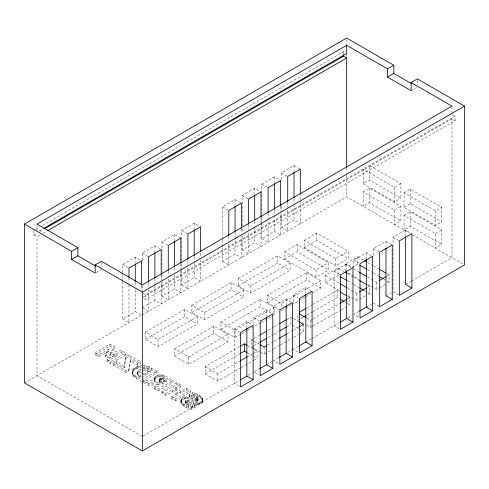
<?xml version="1.0" encoding="UTF-8"?>
<svg xmlns="http://www.w3.org/2000/svg" width="489" height="489" viewBox="0 0 489 489"><rect width="100%" height="100%" fill="white"/><g stroke="black" fill="none" stroke-linecap="round" stroke-linejoin="round"><path stroke-width="0.37" stroke-dasharray="2.44 1.83" d="M155.08 381.805L155.08 379.99L143.693 380.803L143.693 382.618L155.08 381.805C153.79 379.25 154.597 375.76 157.782 375.155C163.46 373.4 168.363 378.193 173.027 380.485L173.027 382.3L158.081 390.931L154.249 388.718L154.249 386.903L159.726 383.737L159.726 385.552L154.249 388.718M154.603 380.625L154.628 377.722M159.145 379.715L159.249 378.981C161.291 376.634 164.414 378.547 166.443 379.861L166.443 381.677L162.421 383.999L159.145 381.53L159.145 379.715L162.421 382.184L166.443 379.861M159.145 381.53L159.249 378.981M124.127 366.169L116.278 361.64L113.387 363.309L113.387 365.124L116.278 363.455L124.127 367.985L125.887 356.56L128.735 354.916L140.526 361.719L140.526 363.535L137.635 365.204L130.551 361.114L130.551 359.299L137.635 363.394L140.526 361.719M124.127 367.985L125.887 356.56M113.387 365.124L125.942 372.373L128.748 370.76L130.551 359.299M128.748 370.76L130.551 361.114M142.006 381.646C137.629 379.446 129.224 375.68 132.99 369.348C135.288 366.622 139.035 365.595 142.482 365.485M132.171 373.364L132.556 370.081M202.538 400.479C203.149 395.546 196.382 393.975 192.739 392.716L189.298 394.702L189.298 396.518L193.131 397.331L196.291 398.596L197.862 399.861L197.959 400.821C193.1 402.374 187.66 396.267 182.635 399.678C177.067 404.348 187.862 408.657 191.596 409.256L195.178 407.19L195.178 405.375L188.785 403.816L185.667 401.86L185.508 400.864C190.826 399.146 197.892 406.493 202.538 400.479L202.538 402.294C197.892 408.309 190.826 400.962 185.508 402.679L185.667 403.676L188.785 405.632L195.178 407.19M202.538 402.294L202.758 399.678M137.079 372.27L138.081 374.189L140.948 375.992L140.948 377.801L137.287 375.014C135.429 367.972 146.382 366.707 150.306 370.589L150.306 372.404L143.289 376.457M137.079 374.085L137.354 371.377M180.838 401.934C181.291 391.787 193.069 400.46 197.959 399.006L197.862 398.046L196.291 396.781L193.131 395.515L189.298 394.702M154.628 379.531C159.255 372.869 168.344 379.262 173.027 382.3M132.556 371.897C134.292 368.932 137.977 367.685 141.242 367.416M110.325 352.942L121.186 350.558L125.661 353.137L125.661 354.953L121.186 352.373L110.325 354.757L110.325 352.942L114.475 346.677L109.994 344.097L95.049 352.722L95.049 354.537L98.882 356.75L108.894 350.974L108.894 349.158L98.882 354.935L95.049 352.722M110.325 354.757L114.475 348.492L114.475 346.677M105.166 354.507L107.831 356.041L117.091 353.895L117.091 355.711L107.831 357.856L105.166 356.322L105.166 354.507L108.894 349.158M105.166 356.322L108.894 350.974M137.354 373.193L140.856 370.76L140.856 368.944M159.249 380.797C161.291 378.449 164.414 380.363 166.443 381.677L159.353 381.952L159.353 380.142M35.868 229.286L39.835 226.994M42.482 225.466L343.522 51.663L345.411 52.751M39.01 231.101L42.977 228.809M33.882 230.435L33.882 234.971L37.188 233.064M39.835 231.535L43.802 229.243M33.882 234.971L37.023 236.786L40.33 234.873M42.977 233.345L46.95 231.059M95.807 272.721L101.467 269.451M411.108 90.685L416.769 87.415M122.684 281.102L122.684 264.463L135.264 257.202L141.547 260.833M142.336 260.686L142.336 253.119L154.909 245.863L161.193 249.494M161.981 273.54L161.981 241.78L174.555 234.518L180.844 238.149M181.627 260.686L181.627 230.435L194.2 223.173L200.49 226.804M222.495 239.359L222.495 206.841L235.068 199.579L241.358 203.21M242.141 225.747L242.141 195.496L254.714 188.241L261.004 191.865M261.792 214.402L261.792 184.151L274.366 176.896L280.649 180.527M281.438 179.616L281.438 172.813L294.011 165.551L300.301 169.182M142.965 293.412L145.477 294.861L455.118 116.095L455.118 120.63L145.477 299.402L142.336 297.587M142.996 297.202L451.977 118.815L455.118 120.63M122.684 281.86L122.684 318.914L135.264 311.652L141.547 315.283L346.664 196.859L409.886 233.363M142.336 307.569L154.909 300.307L161.193 303.938L161.193 282.764M161.981 281.86L161.981 296.224L174.555 288.968L180.844 292.599L180.844 269.91M181.627 270.515L181.627 284.885L194.2 277.624L200.49 281.254L200.49 260.081M222.495 247.678L222.495 261.291L235.068 254.029L241.358 257.66L241.358 236.487M242.141 235.576L242.141 249.946L254.714 242.685L261.004 246.315L261.004 223.632M261.792 222.721L261.792 238.601L274.366 231.34L280.649 234.971L280.649 211.529M281.438 213.644L281.438 227.257L294.011 220.001L300.301 223.632L300.301 194.891M400.894 183.699L394.605 187.33L363.168 169.182L363.168 183.699L369.458 180.068L400.894 198.222L400.894 183.699L369.458 165.551L369.458 180.068M24.45 382.887L140.918 315.643M363.168 191.865L369.458 188.241L400.894 206.389L400.894 220.906L394.605 224.537L394.605 210.019L363.168 191.865L363.168 206.389L369.458 202.758L400.894 220.906M95.049 354.537L109.994 345.912L114.475 348.492M145.477 332.074L184.775 309.384L197.348 316.646L197.348 323.901L158.051 346.591L145.477 339.329L145.477 332.074L158.051 339.329L197.348 316.646M191.847 305.301L231.138 282.611L243.711 289.873L243.711 297.135L204.42 319.818L191.847 312.563L191.847 305.301L204.42 312.563L243.711 289.873M238.21 278.528L277.507 255.845L290.081 263.106L290.081 270.362L250.79 293.052L238.21 285.79L238.21 278.528L250.79 285.79L290.081 263.106M284.58 251.762L297.153 244.5L328.59 262.648L328.59 269.91L316.016 277.171L284.58 259.023L284.58 251.762L316.016 269.91L328.59 262.648M304.225 240.417L316.805 233.155L348.235 251.309L348.235 258.565L335.662 265.827L304.225 247.678L304.225 240.417L335.662 258.565L348.235 251.309M125.661 354.953L110.716 363.584L107.085 361.487L107.085 359.672L117.091 353.895M107.085 361.487L117.091 355.711M145.477 339.329L184.775 316.646L197.348 323.901M191.847 312.563L231.138 289.873L243.711 297.135M238.21 285.79L277.507 263.106L290.081 270.362M284.58 259.023L297.153 251.762L328.59 269.91M304.225 247.678L316.805 240.417L348.235 258.565M107.085 359.672L110.716 361.768L125.661 353.137M404.036 192.776L410.326 189.145L441.756 207.293L441.756 221.817L435.473 225.441L404.036 207.293L404.036 192.776L435.473 210.924L441.756 207.293M363.168 183.699L394.605 201.847L400.894 198.222M125.887 358.376L128.735 356.726L140.526 363.535M394.605 210.019L400.894 206.389M404.036 207.293L410.326 203.662L441.756 221.817M113.387 363.309L125.942 370.558L128.748 368.944M404.036 215.46L410.326 211.835L441.756 229.983L441.756 244.5L435.473 248.131L435.473 233.614L404.036 215.46L404.036 229.983L410.326 226.352L441.756 244.5M174.555 348.859L213.852 326.175L227.996 334.342L227.996 341.597L188.699 364.287L174.555 356.12L174.555 348.859L188.699 357.025L227.996 334.342M240.961 334.115L235.068 337.514L220.924 329.348L220.924 322.092L260.215 299.402L274.366 307.569L274.366 314.83M280.148 310.002L267.294 302.581L267.294 295.319L306.585 272.63L320.729 280.802L320.729 288.058L311.56 293.351M174.555 356.12L213.852 333.431L227.996 341.597M220.924 329.348L260.215 306.664L271.536 313.192M267.294 302.581L306.585 279.891L320.729 288.058M143.289 374.641L150.306 370.589M142.006 379.831L156.951 371.2L156.951 373.015L143.301 380.894M339.201 290.558L325.448 282.618L325.448 275.356L338.021 268.094L343.914 271.499M345.093 271.273L345.093 264.011L357.667 256.749L363.565 260.154M239.31 386.249L234.286 383.345L234.286 328.895L246.859 321.634L251.89 324.537M253.932 324.36L253.932 317.55L266.505 310.289L266.505 316.34M291.181 301.854L286.151 298.95L273.577 306.206L273.577 313.773M293.223 301.67L293.223 294.867L305.802 287.605L310.827 290.509M339.121 328.62L334.091 325.717L334.091 271.273L346.664 264.011L352.324 267.275M353.736 267.489L353.736 259.928L366.316 252.666L371.34 255.57M373.388 255.392L373.388 248.583L385.962 241.321L391.622 244.592M398.694 294.959L393.034 291.688L393.034 237.238L405.607 229.983L410.638 232.886M220.924 322.092L235.068 330.258L274.366 307.569M267.294 295.319L281.438 303.486L320.729 280.802M325.448 282.618L338.021 275.356L339.329 276.114M352.013 267.281L357.667 264.011L358.981 264.769M241.621 333.736L246.859 330.711M247.513 330.332L260.613 322.771M261.267 322.392L267.159 318.987M267.813 318.608L273.051 315.588M281.438 310.747L285.368 308.48M286.022 308.101L291.261 305.075M291.915 304.696L298.467 300.912M299.121 300.539L305.014 297.135M305.668 296.756L310.906 293.73M154.249 386.903L158.081 389.116L173.027 380.485M161.896 391.316L165.753 393.541L172.336 389.739L178.027 393.028L178.027 394.843L172.336 391.555L165.753 395.356L161.896 393.132L161.896 391.316L176.841 382.685L180.698 384.91L180.698 386.726L175.227 389.886L175.227 388.07L180.698 384.91M240.704 367.838L217.782 381.072L205.203 373.81L205.203 366.554L239.91 346.512M253.595 348.211L251.621 347.074L251.621 339.812L253.583 338.675M254.237 338.302L259.482 335.277M267.99 330.356L273.235 327.337M273.889 326.958L278.473 324.311M286.988 319.396L290.912 317.123L292.893 318.266M307.11 307.722L312.349 304.696M313.003 304.317L337.233 290.325L339.121 291.42M435.473 233.614L441.756 229.983M161.896 393.132L176.841 384.501L180.698 386.726M205.203 373.81L239.91 353.773M251.621 347.074L253.583 345.937M254.237 345.558L259.482 342.532M267.99 337.618L273.235 334.592M273.889 334.213L278.473 331.566M286.988 326.652L290.912 324.384L290.912 317.123M303.18 317.251L297.942 320.277L297.942 313.015M307.11 314.983L312.349 311.958M313.003 311.579L337.233 297.587L339.121 298.675M175.227 388.07L180.918 391.359L186.388 388.199L190.239 390.424L190.239 392.239L175.294 400.87L171.443 398.645L171.443 396.83L178.027 393.028M171.443 398.645L178.027 394.843M175.227 389.886L180.918 393.174L186.388 390.014L190.239 392.239M205.203 366.554L217.782 373.816L239.39 361.334M247.251 356.799L252.489 353.773M253.143 353.394L257.073 351.126L257.073 358.388L254.457 359.898M267.422 345.155L273.314 341.75M273.968 341.371L278.553 338.724M287.067 333.81L292.966 330.405M293.62 330.032L298.204 327.385M306.744 318.094L310.515 320.277L312.477 319.14M313.137 318.761L339.329 303.638M347.844 298.724L349.812 297.587L349.812 304.849L347.844 305.98M347.716 288.21L356.884 293.504L358.767 292.416M367.569 287.33L369.458 286.242L369.458 293.504L366.316 295.319M367.361 276.866L376.53 282.159L378.419 281.071M387.221 275.992L389.103 274.904L389.103 282.159L385.962 283.975M171.443 396.83L175.294 399.055L190.239 390.424M189.298 396.518L192.739 394.525C196.437 395.784 201.908 397.056 202.758 401.493M241.358 367.465L253.797 360.277M260.851 352.398L264.146 354.305L273.314 349.012M273.968 348.633L279.867 345.228M280.521 344.849L292.966 337.667M293.62 337.288L299.512 333.889M300.167 333.51L303.443 331.615L303.443 324.36M306.744 325.356L310.515 327.532L312.477 326.401M313.137 326.022L340.644 310.142M341.298 309.763L347.19 306.358M347.716 295.472L356.884 300.766L358.767 299.678M359.397 299.311L365.686 295.68M367.361 284.127L376.53 289.421L379.042 287.966M379.672 287.605L385.332 284.341M180.838 400.118C181.645 404.868 187.733 406.145 191.596 407.441L195.178 405.375M142.996 436.047L239.31 380.436M248.143 375.338L252.642 372.74M254.561 371.634L258.962 369.097M266.505 364.739L272.966 361.01M278.608 357.752L273.577 360.656L278.608 363.559M287.721 352.49L292.611 349.666M298.253 346.408L293.223 349.311L298.253 352.214M305.802 342.055L311.291 338.883M311.945 338.504L339.121 322.813M347.954 317.716L351.811 315.491M358.767 311.475L353.736 314.378L358.767 317.282M366.316 307.116L371.457 304.146M385.962 295.772L391.102 292.801M405.607 284.427L410.846 281.407M411.5 281.028L451.977 257.66L451.977 118.815M142.415 370.326L145.759 370.356L150.306 372.404M143.693 380.803L148.399 383.523L157.941 382.704L159.726 383.737M143.693 382.618L148.399 385.338L157.941 384.519L159.726 385.552M143.106 365.527L148.069 366.432L156.951 371.2M142.482 367.3L148.069 368.248L156.951 373.015M451.977 114.279L455.118 116.095M412.52 234.879L464.55 264.922M281.438 172.813L287.721 176.443M393.034 237.238L398.694 240.509M261.792 184.151L268.076 187.782M373.388 248.583L379.042 251.853M367.49 262.422L372.734 265.448M373.388 265.827L379.281 269.231M387.141 273.767L389.103 274.904M242.141 195.496L248.43 199.127M353.736 259.928L358.767 262.831M367.49 269.683L372.734 272.709M373.388 273.088L379.281 276.487M383.865 279.133L386.487 280.649M387.141 281.028L389.103 282.159M281.438 227.257L287.721 230.887L287.721 208.204M345.093 264.011L350.986 267.416M353.608 268.926L358.847 271.951M347.716 272.783L358.847 279.213M347.844 273.767L353.082 276.792M353.736 277.171L358.981 280.197M367.49 285.111L369.458 286.242M222.495 206.841L228.785 210.472M334.091 271.273L339.751 274.537M347.844 281.028L353.082 284.054M353.736 284.427L358.981 287.453M364.219 290.478L366.836 291.994M367.49 292.367L369.458 293.504M261.792 238.601L268.076 242.232L268.076 220.301M325.448 275.356L339.201 283.296M373.388 303.033L379.042 306.297M347.923 296.499L349.812 297.587M344.782 301.945L346.035 302.667M346.664 303.033L349.812 304.849M242.141 249.946L248.43 253.577L248.43 230.887M181.627 230.435L187.917 234.066M293.223 294.867L298.253 297.77M222.495 261.291L228.785 264.922L228.785 243.742M161.981 241.78L168.271 245.411M301.713 322.453L306.114 324.996M293.553 318.651L298.168 321.31M292.233 325.148L298.168 328.571M298.828 328.95L303.443 331.615M142.336 253.119L148.619 256.749M253.932 317.55L259.592 320.821M181.627 284.885L187.917 288.51L187.917 267.336M122.684 264.463L128.974 268.094M234.286 328.895L239.31 331.799M251.621 339.812L253.595 340.955M254.256 341.334L258.87 343.999M254.256 348.596L260.191 352.019M161.981 296.224L168.271 299.855L168.271 276.413M247.642 345.68L253.932 349.311M254.561 349.678L257.073 351.126M247.642 352.942L252.672 355.845M253.302 356.206L257.073 358.388M142.965 307.936L148.619 311.2L148.619 290.026M254.561 372.361L258.962 374.904M122.684 318.914L128.974 322.544L128.974 283.975M132.171 371.548C132.733 376.035 138.356 377.092 141.345 379.452M142.336 436.426L37.023 375.631L37.023 236.786M141.235 372.563L139.353 371.469L139.353 369.653M141.865 372.924L145.624 375.106L145.624 373.29M154.603 378.81L155.08 379.99M451.977 106.853L451.977 112.794M435.473 210.924L435.473 225.441M417.398 80.373L417.398 84.829M410.326 189.145L410.326 203.662M410.326 211.835L410.326 226.352M405.607 229.983L405.607 236.028M394.605 187.33L394.605 201.847M385.962 241.321L385.962 246.615M376.53 282.159L376.53 289.421M369.458 188.241L369.458 202.758M366.316 252.666L366.316 258.718M357.667 256.749L357.667 264.011M356.884 293.504L356.884 300.766M346.664 39.578L346.664 44.921M346.664 54.083L346.664 57.14M346.664 167.849L346.664 172.446M346.664 175.484L346.664 196.859M346.664 264.011L346.664 269.305M343.522 51.663L343.522 53.931M338.021 268.094L338.021 275.356M337.233 290.325L337.233 297.587M335.662 258.565L335.662 265.827M316.805 233.155L316.805 240.417M316.016 269.91L316.016 277.171M310.515 320.277L310.515 327.532M306.585 272.63L306.585 279.891M305.802 287.605L305.802 293.657M297.153 244.5L297.153 251.762M294.011 165.551L294.011 171.602M294.011 198.827L294.011 203.363M294.011 204.121L294.011 220.001M287.721 202.153L287.721 207.446M286.151 298.95L286.151 304.995M281.438 206.083L281.438 210.625M281.438 303.486L281.438 307.116M280.649 206.236L280.649 210.771M277.507 255.845L277.507 263.106M274.366 176.896L274.366 182.947M274.366 210.166L274.366 214.708M274.366 215.46L274.366 231.34M268.076 213.497L268.076 219.543M264.146 347.043L264.146 354.305M261.792 215.16L261.792 221.963M261.004 217.581L261.004 222.874M260.215 299.402L260.215 306.664M254.714 188.241L254.714 194.286M254.714 221.511L254.714 226.046M254.714 226.804L254.714 242.685M250.79 285.79L250.79 293.052M248.43 224.836L248.43 230.13M246.859 321.634L246.859 327.685M242.141 228.773L242.141 232.55M241.358 228.925L241.358 233.461M235.068 199.579L235.068 205.631M235.068 232.098L235.068 254.029M235.068 330.258L235.068 337.514M231.138 282.611L231.138 289.873M228.785 236.181L228.785 240.722M222.495 240.117L222.495 246.921M217.782 373.816L217.782 381.072M213.852 326.175L213.852 333.431M204.42 312.563L204.42 319.818M202.648 398.798L202.648 400.613M202.22 397.887L202.22 399.702M201.988 401.2L201.988 403.015M201.499 396.989L201.499 398.804M201.113 401.848L201.113 403.663M200.49 253.271L200.49 257.055M200.478 396.114L200.478 397.93M199.475 402.551L199.475 404.366M199.151 395.259L199.151 397.074M198.595 402.759L198.595 404.574M198.076 398.694L198.076 400.509M197.959 399.006L197.959 400.821M197.862 398.046L197.862 399.861M197.617 394.452L197.617 396.267M197.66 399.262L197.66 401.078M197.678 402.869L197.678 404.684M197.189 397.374L197.189 399.189M197.024 399.501L197.024 401.31M196.7 402.881L196.7 404.696M196.291 396.781L196.291 398.596M196.297 399.525L196.297 401.341M195.955 393.737L195.955 395.552M195.649 402.783L195.649 404.599M195.343 399.324L195.343 401.139M194.818 396.072L194.818 397.887M194.756 405.13L194.756 406.946M194.286 393.15L194.286 394.965M194.2 223.173L194.2 229.225M194.2 256.45L194.2 262.501M194.2 263.253L194.2 277.624M194.017 398.871L194.017 400.687M193.302 402.264L193.302 404.079M193.131 395.515L193.131 397.331M192.739 392.716L192.739 394.525M192.648 404.886L192.648 406.701M192.104 398.15L192.104 399.965M191.596 407.441L191.596 409.256M191.376 395.136L191.376 396.952M191.095 401.506L191.095 403.321M190.618 404.434L190.618 406.249M190.032 397.465L190.032 399.281M189.708 394.941L189.708 396.75M188.937 400.693L188.937 402.508M188.785 403.816L188.785 405.632M188.699 357.025L188.699 364.287M188.186 406.426L188.186 408.242M187.996 400.418L187.996 402.233M187.917 259.775L187.917 264.311M187.874 396.989L187.874 398.804M187.263 403.083L187.263 404.898M187.171 400.302L187.171 402.117M186.468 400.35L186.468 402.166M186.395 402.52L186.395 404.33M186.437 405.705L186.437 407.52M186.388 388.199L186.388 390.014M185.967 396.885L185.967 398.7M185.906 400.552L185.906 402.368M185.667 401.86L185.667 403.676M185.508 400.864L185.508 402.679M185.386 401.182L185.386 402.997M185.087 396.976L185.087 398.792M184.775 309.384L184.775 316.646M184.622 404.751L184.622 406.561M184.237 397.172L184.237 398.987M183.186 403.822L183.186 405.638M182.635 397.863L182.635 399.678M182.091 402.887L182.091 404.703M181.627 263.712L181.627 269.757M181.7 398.541L181.7 400.357M181.333 401.952L181.333 403.767M181.101 399.293L181.101 401.102M180.918 391.359L180.918 393.174M180.918 401.017L180.918 402.832M180.844 263.858L180.844 269.152M176.841 382.685L176.841 384.501M175.294 399.055L175.294 400.87M174.555 234.518L174.555 240.57M174.555 267.795L174.555 272.33M174.555 275.356L174.555 288.968M172.336 389.739L172.336 391.555M168.271 271.12L168.271 275.655M165.753 393.541L165.753 395.356M165.05 379.054L165.05 380.87M164.133 375.528L164.133 377.343M163.797 378.376L163.797 380.191M162.971 375.13L162.971 376.946M162.69 377.96L162.69 379.776M162.421 382.184L162.421 383.999M161.981 274.298L161.981 281.102M161.938 377.838L161.938 379.653M161.694 374.874L161.694 376.683M161.266 377.869L161.266 379.684M161.236 381.499L161.236 383.315M161.193 275.203L161.193 279.739M160.649 378.021L160.649 379.837M160.361 374.763L160.361 376.579M160.068 378.29L160.068 380.106M159.781 380.558L159.781 382.367M159.053 374.849L159.053 376.664M158.081 389.116L158.081 390.931M158.051 339.329L158.051 346.591M157.941 382.704L157.941 384.519M157.782 375.155L157.782 376.964M156.559 375.717L156.559 377.532M155.245 376.695L155.245 378.51M154.909 245.863L154.909 251.908M154.909 278.382L154.909 285.185M154.909 285.943L154.909 300.307M154.848 377.202L154.848 379.018M151.529 368.076L151.529 369.886M149.75 367.135L149.75 368.95M149.328 370.026L149.328 371.842M148.619 282.465L148.619 287M148.399 383.523L148.399 385.338M148.069 366.432L148.069 368.248M147.366 369.012L147.366 370.827M146.48 365.943L146.48 367.752M145.759 368.541L145.759 370.356M145.477 294.861L145.477 299.402M144.976 365.644L144.976 367.459M144.041 368.37L144.041 370.185M142.336 285.625L142.336 290.931M141.547 285.79L141.547 290.325M139.995 365.711L139.995 367.526M139.976 375.43L139.976 377.239M138.772 365.968L138.772 367.783M138.112 370.515L138.112 372.331M138.081 374.189L138.081 376.004M137.635 363.394L137.635 365.204M137.586 366.328L137.586 368.144M137.287 373.205L137.287 375.014M136.737 376.787L136.737 378.602M136.443 366.799L136.443 368.614M135.264 257.202L135.264 262.501M135.264 282.159L135.264 286.701M135.264 289.72L135.264 311.652M135.337 367.373L135.337 369.189M135.135 375.79L135.135 377.606M134.383 367.991L134.383 369.806M133.907 374.855L133.907 376.671M133.601 368.651L133.601 370.466M133.014 373.92L133.014 375.735M132.99 369.348L132.99 371.163M132.427 372.936L132.427 374.751M128.974 277.923L128.974 283.217M128.735 354.916L128.735 356.726M125.942 370.558L125.942 372.373M121.186 350.558L121.186 352.373M116.278 361.64L116.278 363.455M110.716 361.768L110.716 363.584M109.994 344.097L109.994 345.912M107.831 356.041L107.831 357.856M101.467 262.77L101.467 267.226M98.882 354.935L98.882 356.75M37.023 224.824L37.023 230.765"/><path stroke-width="0.73" d="M95.575 266.053L77.892 255.845L77.892 247.672L37.023 224.078L346.664 45.312L387.532 68.906L387.532 77.073L411.108 90.685L411.108 82.519L417.398 78.888L464.55 106.113L464.55 264.922L142.336 450.95L24.45 382.887L24.45 224.078L346.664 38.05L393.822 65.275L393.822 73.442L411.5 83.65M43.643 228.43L346.664 53.478L346.664 45.312M44.468 228.858L343.522 56.198L346.664 58.014L346.664 167.11M47.61 230.674L346.664 58.014M24.45 224.078L71.602 251.303L77.892 247.672M387.532 68.906L393.822 65.275M71.602 251.303L71.602 259.47L77.892 255.845M387.532 77.073L393.822 73.442M71.602 259.47L95.178 273.082L95.178 264.916L101.467 261.285L142.336 284.879L451.977 106.113L411.108 82.519M95.178 264.916L142.336 292.141L464.55 106.113M240.564 346.133L244.494 343.865L247.012 345.32M260.136 334.898L266.682 331.114M279.781 323.553L286.328 319.769M299.25 312.257L305.802 308.48M240.564 353.394L244.494 351.126L247.012 352.575M260.136 342.153L266.682 338.376M279.781 330.815L286.328 327.031M303.834 316.872L305.802 315.735M240.044 360.961L247.251 356.799M266.768 345.534L264.146 347.043L260.191 344.763M279.213 338.345L286.413 334.189M298.858 327.007L303.443 324.36L298.828 321.695M339.983 303.259L347.19 299.103M359.397 292.049L366.316 288.058M379.042 280.71L385.962 276.719M240.57 379.715L246.859 376.084L253.143 379.715L253.143 325.264L240.57 332.526L240.57 386.97L253.143 379.715M259.592 368.73L266.505 364.739L272.795 368.37L272.795 313.92L260.215 321.181L260.215 375.631L272.795 368.37M279.237 357.392L286.151 353.394L292.44 357.025L292.44 302.575L279.867 309.837L279.867 364.287L292.44 357.025M298.883 346.047L305.802 342.055L312.086 345.68L312.086 291.236L299.512 298.492L299.512 352.942L312.086 345.68M340.381 322.092L346.664 318.461L352.954 322.092L352.954 267.642L340.381 274.897L340.381 329.348L352.954 322.092M359.397 311.108L366.316 307.116L372.6 310.747L372.6 256.297L360.026 263.559L360.026 318.003L372.6 310.747M392.245 299.402L379.672 306.664L379.672 252.214L392.245 244.952L392.245 299.402L385.962 295.772L385.962 248.131M411.897 288.058L399.324 295.319L399.324 240.869L411.897 233.614L411.897 288.058L405.607 284.427L405.607 236.786M364.873 260.912L366.182 261.67M379.281 269.231L385.827 273.009M359.635 265.148L366.182 268.926M379.281 276.487L383.211 278.761M359.501 272.33L366.707 276.487M345.228 272.257L347.19 273.388M359.635 280.57L366.182 284.353M339.983 276.487L347.19 280.649M359.635 287.832L363.565 290.099M339.855 283.675L347.062 287.832M340.381 292.141L346.664 295.772M340.381 299.402L344.152 301.579M299.201 313.742L306.114 317.734M366.316 259.476L366.316 307.116M346.664 270.814L346.664 318.461M343.522 54.689L343.522 56.198M305.802 294.409L305.802 342.055M300.301 194.139L300.301 169.182L287.721 176.443L287.721 201.395M294.011 172.354L294.011 198.069M286.151 305.753L286.151 353.394M280.649 205.478L280.649 180.527L268.076 187.782L268.076 212.739M274.366 183.699L274.366 209.414M266.505 317.098L266.505 364.739M261.004 216.823L261.004 191.865L248.43 199.127L248.43 224.084M254.714 195.044L254.714 220.001M246.859 328.443L246.859 376.084M244.494 343.865L244.494 351.126M241.358 228.167L241.358 203.21L228.785 210.472L228.785 235.423M235.068 206.389L235.068 231.34M200.49 251.762L200.49 226.804L187.917 234.066L187.917 259.017M194.2 229.983L194.2 255.692M180.844 263.106L180.844 238.149L168.271 245.411L168.271 270.362M174.555 241.321L174.555 267.037M161.193 274.445L161.193 249.494L148.619 256.749L148.619 281.707M154.909 252.666L154.909 277.624M142.336 292.141L142.336 450.95M141.547 285.032L141.547 260.833L128.974 268.094L128.974 277.171M135.264 264.011L135.264 281.401"/></g></svg>
